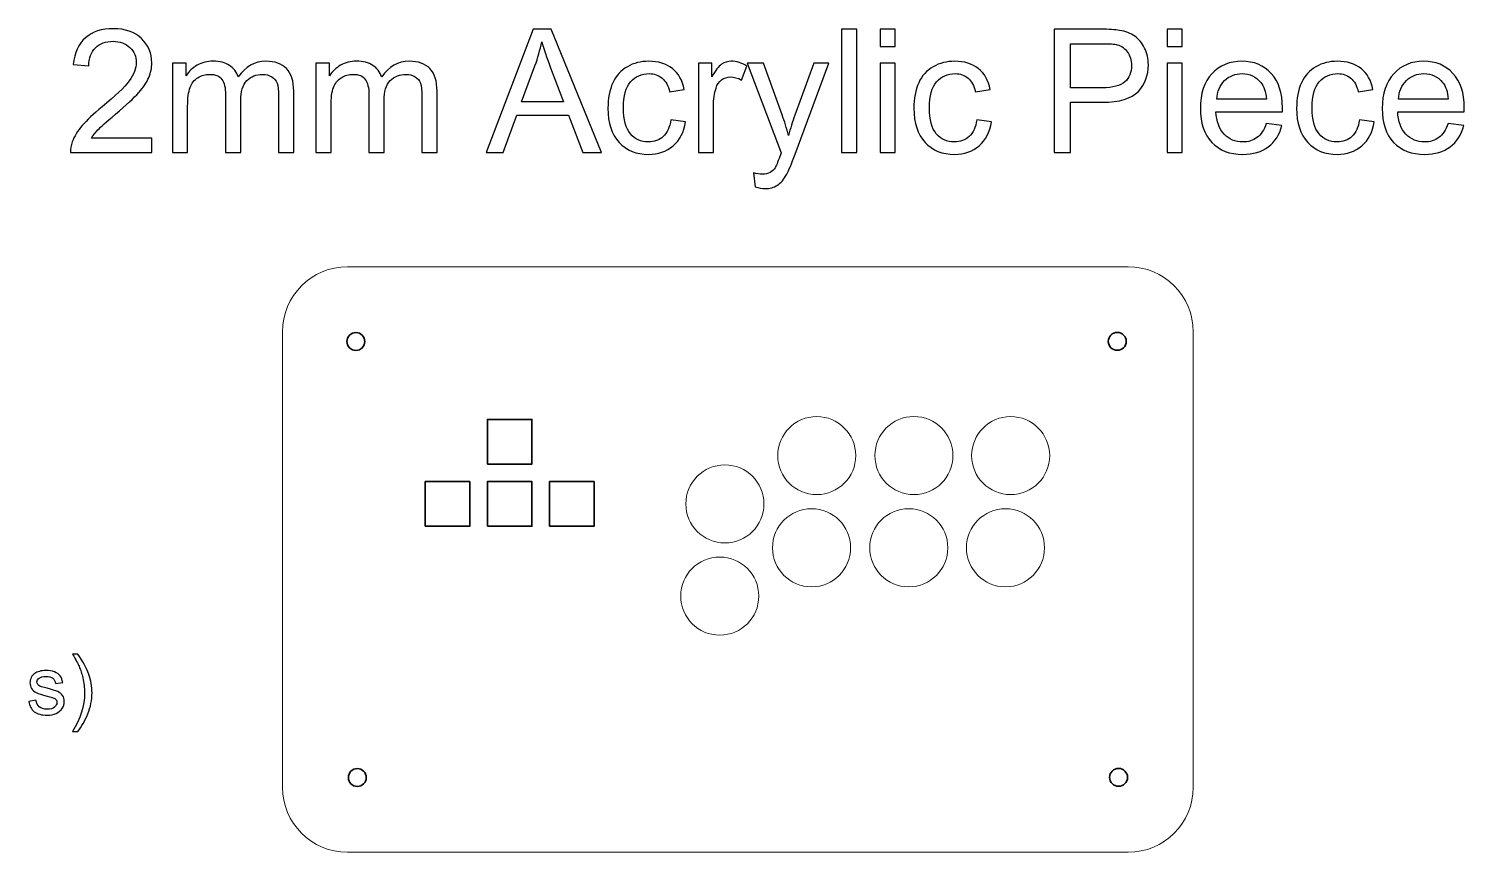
# Model space of a CAD drawing. Header units: millimetres. Extents: x 198 to 2216, y -826 to 151.
# Drawn here: x 1774.9 to 2216.2, y -102.1 to 151 of the extents above; entities that cross this region are included whole.
import ezdxf

# ---------------------------------------------------------------- set-up
doc = ezdxf.new("R2010")
doc.units = ezdxf.units.MM
doc.header["$MEASUREMENT"] = 0
doc.layers.add('Layer 1', color=7, linetype='Continuous')

msp = doc.modelspace()

# ---------------------------------------------------------------- linework, layer by layer
at = {"layer": 'Layer 1', "color": 250, "lineweight": 35}
for points in [[(1915.9252, 17.2053), (1929.6252, 17.2053), (1929.6252, 30.9053), (1915.9252, 30.9053), (1915.9252, 17.2053)], [(1896.8249, -1.895), (1910.5249, -1.895), (1910.5249, 11.805), (1896.8249, 11.805), (1896.8249, -1.895)], [(1915.9252, -1.895), (1929.6252, -1.895), (1929.6252, 11.805), (1915.9252, 11.805), (1915.9252, -1.895)], [(1935.0252, -1.895), (1948.7252, -1.895), (1948.7252, 11.805), (1935.0252, 11.805), (1935.0252, -1.895)]]:
    msp.add_lwpolyline(points, close=True, dxfattribs=at)
for centre in [(1875.5026, 54.8746), (2109.5521, 54.9146), (1875.942, -79.1504), (2109.9521, -79.0849)]:
    msp.add_ellipse(centre, major_axis=(0, 2.75), ratio=1, dxfattribs=at)
at = {"layer": 'Layer 1', "color": 250, "lineweight": 18}
for centre in [(2017.1638, 19.805), (2047.0433, 19.8175), (2076.7762, 19.805), (1988.936, 4.955), (2015.5786, -8.5207), (2045.4582, -8.5207), (2075.191, -8.5207), (1987.3508, -23.3707)]:
    msp.add_ellipse(centre, major_axis=(0, 12), ratio=1, dxfattribs=at)
at = {"layer": 'Layer 1', "color": 250}
for points, knots in [([(1812.824, 117.4194), (1812.824, 117.4194), (1812.824, 112.9744), (1812.824, 112.9744), (1812.824, 112.9744), (1787.7415, 112.9744), (1787.7415, 112.9744), (1787.7062, 114.0945), (1787.8914, 115.1704), (1788.2883, 116.2111), (1788.9321, 117.9133), (1789.964, 119.5978), (1791.3839, 121.247), (1792.8038, 122.8963), (1794.8323, 124.8013), (1797.4693, 126.962), (1801.5704, 130.3399), (1804.3573, 133.0122), (1805.8125, 134.9877), (1807.2766, 136.9633), (1808.0086, 138.833), (1808.0086, 140.5969), (1808.0086, 142.4402), (1807.3471, 143.9924), (1806.0242, 145.2624), (1804.7013, 146.5236), (1802.9727, 147.1586), (1800.8472, 147.1586), (1798.5982, 147.1586), (1796.7991, 146.4883), (1795.4497, 145.1478), (1794.1003, 143.816), (1793.4212, 141.9639), (1793.4036, 139.5915), (1793.4036, 139.5915), (1788.6411, 140.0677), (1788.6411, 140.0677), (1788.9674, 143.6308), (1790.2021, 146.3472), (1792.3364, 148.2169), (1794.4795, 150.0866), (1797.3459, 151.0215), (1800.953, 151.0215), (1804.5866, 151.0215), (1807.4706, 150.0161), (1809.5873, 147.9964), (1811.7127, 145.9768), (1812.7711, 143.4721), (1812.7711, 140.4911), (1812.7711, 138.9741), (1812.4624, 137.4837), (1811.8362, 136.0196), (1811.2189, 134.5468), (1810.187, 133.0034), (1808.7494, 131.3806), (1807.303, 129.7666), (1804.913, 127.5353), (1801.5792, 124.7131), (1798.7834, 122.3671), (1796.9843, 120.7796), (1796.1905, 119.9418), (1795.3968, 119.1039), (1794.7441, 118.2661), (1794.2238, 117.4194), (1794.2238, 117.4194), (1812.824, 117.4194), (1812.824, 117.4194)], [0, 0, 0, 0, 0.04545455, 0.04545455, 0.04545455, 0.09090909, 0.09090909, 0.09090909, 0.13636364, 0.13636364, 0.13636364, 0.18181818, 0.18181818, 0.18181818, 0.22727273, 0.22727273, 0.22727273, 0.27272727, 0.27272727, 0.27272727, 0.31818182, 0.31818182, 0.31818182, 0.36363636, 0.36363636, 0.36363636, 0.40909091, 0.40909091, 0.40909091, 0.45454545, 0.45454545, 0.45454545, 0.5, 0.5, 0.5, 0.54545455, 0.54545455, 0.54545455, 0.59090909, 0.59090909, 0.59090909, 0.63636364, 0.63636364, 0.63636364, 0.68181818, 0.68181818, 0.68181818, 0.72727273, 0.72727273, 0.72727273, 0.77272727, 0.77272727, 0.77272727, 0.81818182, 0.81818182, 0.81818182, 0.86363636, 0.86363636, 0.86363636, 0.90909091, 0.90909091, 0.90909091, 0.95454545, 0.95454545, 0.95454545, 1, 1, 1, 1]), ([(1915.5, 112.9744), (1915.5, 112.9744), (1930.0345, 150.8628), (1930.0345, 150.8628), (1930.0345, 150.8628), (1935.5466, 150.8628), (1935.5466, 150.8628), (1935.5466, 150.8628), (1950.9719, 112.9744), (1950.9719, 112.9744), (1950.9719, 112.9744), (1945.2657, 112.9744), (1945.2657, 112.9744), (1945.2657, 112.9744), (1940.8824, 124.4573), (1940.8824, 124.4573), (1940.8824, 124.4573), (1924.928, 124.4573), (1924.928, 124.4573), (1924.928, 124.4573), (1920.8182, 112.9744), (1920.8182, 112.9744), (1920.8182, 112.9744), (1915.5, 112.9744), (1915.5, 112.9744)], [0, 0, 0, 0, 0.125, 0.125, 0.125, 0.25, 0.25, 0.25, 0.375, 0.375, 0.375, 0.5, 0.5, 0.5, 0.625, 0.625, 0.625, 0.75, 0.75, 0.75, 0.875, 0.875, 0.875, 1, 1, 1, 1]), ([(2024.7994, 112.9744), (2024.7994, 112.9744), (2024.7994, 150.8628), (2024.7994, 150.8628), (2024.7994, 150.8628), (2029.456, 150.8628), (2029.456, 150.8628), (2029.456, 150.8628), (2029.456, 112.9744), (2029.456, 112.9744), (2029.456, 112.9744), (2024.7994, 112.9744), (2024.7994, 112.9744)], [0, 0, 0, 0, 0.25, 0.25, 0.25, 0.5, 0.5, 0.5, 0.75, 0.75, 0.75, 1, 1, 1, 1]), ([(2036.6615, 145.5711), (2036.6615, 145.5711), (2036.6615, 150.8628), (2036.6615, 150.8628), (2036.6615, 150.8628), (2041.3182, 150.8628), (2041.3182, 150.8628), (2041.3182, 150.8628), (2041.3182, 145.5711), (2041.3182, 145.5711), (2041.3182, 145.5711), (2036.6615, 145.5711), (2036.6615, 145.5711)], [0, 0, 0, 0, 0.25, 0.25, 0.25, 0.5, 0.5, 0.5, 0.75, 0.75, 0.75, 1, 1, 1, 1]), ([(2090.1602, 112.9744), (2090.1602, 112.9744), (2090.1602, 150.8628), (2090.1602, 150.8628), (2090.1602, 150.8628), (2104.4653, 150.8628), (2104.4653, 150.8628), (2106.9789, 150.8628), (2108.9015, 150.7393), (2110.2333, 150.5012), (2112.0942, 150.1925), (2113.6552, 149.6016), (2114.9164, 148.7373), (2116.1776, 147.8641), (2117.1918, 146.6471), (2117.9591, 145.086), (2118.7264, 143.525), (2119.1056, 141.8052), (2119.1056, 139.9266), (2119.1056, 136.7164), (2118.0826, 133.9911), (2116.0276, 131.7686), (2113.9815, 129.5373), (2110.2685, 128.4261), (2104.9063, 128.4261), (2104.9063, 128.4261), (2095.1873, 128.4261), (2095.1873, 128.4261), (2095.1873, 128.4261), (2095.1873, 112.9744), (2095.1873, 112.9744), (2095.1873, 112.9744), (2090.1602, 112.9744), (2090.1602, 112.9744)], [0, 0, 0, 0, 0.09090909, 0.09090909, 0.09090909, 0.18181818, 0.18181818, 0.18181818, 0.27272727, 0.27272727, 0.27272727, 0.36363636, 0.36363636, 0.36363636, 0.45454545, 0.45454545, 0.45454545, 0.54545455, 0.54545455, 0.54545455, 0.63636364, 0.63636364, 0.63636364, 0.72727273, 0.72727273, 0.72727273, 0.81818182, 0.81818182, 0.81818182, 0.90909091, 0.90909091, 0.90909091, 1, 1, 1, 1]), ([(2124.8735, 145.5711), (2124.8735, 145.5711), (2124.8735, 150.8628), (2124.8735, 150.8628), (2124.8735, 150.8628), (2129.5302, 150.8628), (2129.5302, 150.8628), (2129.5302, 150.8628), (2129.5302, 145.5711), (2129.5302, 145.5711), (2129.5302, 145.5711), (2124.8735, 145.5711), (2124.8735, 145.5711)], [0, 0, 0, 0, 0.25, 0.25, 0.25, 0.5, 0.5, 0.5, 0.75, 0.75, 0.75, 1, 1, 1, 1]), ([(1926.4009, 128.5319), (1926.4009, 128.5319), (1939.3125, 128.5319), (1939.3125, 128.5319), (1939.3125, 128.5319), (1935.3614, 139.0359), (1935.3614, 139.0359), (1934.1708, 142.2285), (1933.2712, 144.8655), (1932.645, 146.9469), (1932.1247, 144.4775), (1931.428, 142.0521), (1930.5548, 139.6532), (1930.5548, 139.6532), (1926.4009, 128.5319), (1926.4009, 128.5319)], [0, 0, 0, 0, 0.2, 0.2, 0.2, 0.4, 0.4, 0.4, 0.6, 0.6, 0.6, 0.8, 0.8, 0.8, 1, 1, 1, 1]), ([(2095.1873, 132.8711), (2095.1873, 132.8711), (2104.9769, 132.8711), (2104.9769, 132.8711), (2108.2224, 132.8711), (2110.5155, 133.4708), (2111.8825, 134.6791), (2113.2407, 135.8873), (2113.9198, 137.5807), (2113.9198, 139.7767), (2113.9198, 141.3554), (2113.5229, 142.7136), (2112.7203, 143.8425), (2111.9178, 144.9714), (2110.8594, 145.721), (2109.5542, 146.0826), (2108.7075, 146.3031), (2107.1464, 146.4178), (2104.8798, 146.4178), (2104.8798, 146.4178), (2095.1873, 146.4178), (2095.1873, 146.4178), (2095.1873, 146.4178), (2095.1873, 132.8711), (2095.1873, 132.8711)], [0, 0, 0, 0, 0.125, 0.125, 0.125, 0.25, 0.25, 0.25, 0.375, 0.375, 0.375, 0.5, 0.5, 0.5, 0.625, 0.625, 0.625, 0.75, 0.75, 0.75, 0.875, 0.875, 0.875, 1, 1, 1, 1]), ([(1819.1299, 112.9744), (1819.1299, 112.9744), (1819.1299, 140.4382), (1819.1299, 140.4382), (1819.1299, 140.4382), (1823.3103, 140.4382), (1823.3103, 140.4382), (1823.3103, 140.4382), (1823.3103, 136.5576), (1823.3103, 136.5576), (1824.1658, 137.8982), (1825.3123, 138.983), (1826.7411, 139.7943), (1828.1698, 140.6146), (1829.7926, 141.0203), (1831.6182, 141.0203), (1833.6467, 141.0203), (1835.3136, 140.5969), (1836.6101, 139.7591), (1837.9065, 138.9124), (1838.8237, 137.7394), (1839.3529, 136.2225), (1841.5401, 139.4239), (1844.3712, 141.0203), (1847.8637, 141.0203), (1850.5977, 141.0203), (1852.7055, 140.2706), (1854.1696, 138.7625), (1855.6424, 137.2543), (1856.3833, 134.9348), (1856.3833, 131.8039), (1856.3833, 131.8039), (1856.3833, 112.9744), (1856.3833, 112.9744), (1856.3833, 112.9744), (1851.7266, 112.9744), (1851.7266, 112.9744), (1851.7266, 112.9744), (1851.7266, 130.2605), (1851.7266, 130.2605), (1851.7266, 132.1126), (1851.5678, 133.4532), (1851.268, 134.2734), (1850.9681, 135.0936), (1850.4213, 135.7462), (1849.6187, 136.2489), (1848.825, 136.7516), (1847.8901, 136.9986), (1846.823, 136.9986), (1844.8827, 136.9986), (1843.2776, 136.3548), (1841.9987, 135.0759), (1840.7199, 133.7883), (1840.0849, 131.7334), (1840.0849, 128.9111), (1840.0849, 128.9111), (1840.0849, 112.9744), (1840.0849, 112.9744), (1840.0849, 112.9744), (1835.4282, 112.9744), (1835.4282, 112.9744), (1835.4282, 112.9744), (1835.4282, 130.7985), (1835.4282, 130.7985), (1835.4282, 132.8623), (1835.049, 134.4145), (1834.2905, 135.4464), (1833.5321, 136.4782), (1832.2885, 136.9986), (1830.5687, 136.9986), (1829.2634, 136.9986), (1828.0552, 136.6546), (1826.9439, 135.9667), (1825.8327, 135.2788), (1825.0301, 134.2734), (1824.5274, 132.9416), (1824.0335, 131.6187), (1823.7866, 129.7049), (1823.7866, 127.209), (1823.7866, 127.209), (1823.7866, 112.9744), (1823.7866, 112.9744), (1823.7866, 112.9744), (1819.1299, 112.9744), (1819.1299, 112.9744)], [0, 0, 0, 0, 0.03571429, 0.03571429, 0.03571429, 0.07142857, 0.07142857, 0.07142857, 0.10714286, 0.10714286, 0.10714286, 0.14285714, 0.14285714, 0.14285714, 0.17857143, 0.17857143, 0.17857143, 0.21428571, 0.21428571, 0.21428571, 0.25, 0.25, 0.25, 0.28571429, 0.28571429, 0.28571429, 0.32142857, 0.32142857, 0.32142857, 0.35714286, 0.35714286, 0.35714286, 0.39285714, 0.39285714, 0.39285714, 0.42857143, 0.42857143, 0.42857143, 0.46428571, 0.46428571, 0.46428571, 0.5, 0.5, 0.5, 0.53571429, 0.53571429, 0.53571429, 0.57142857, 0.57142857, 0.57142857, 0.60714286, 0.60714286, 0.60714286, 0.64285714, 0.64285714, 0.64285714, 0.67857143, 0.67857143, 0.67857143, 0.71428571, 0.71428571, 0.71428571, 0.75, 0.75, 0.75, 0.78571429, 0.78571429, 0.78571429, 0.82142857, 0.82142857, 0.82142857, 0.85714286, 0.85714286, 0.85714286, 0.89285714, 0.89285714, 0.89285714, 0.92857143, 0.92857143, 0.92857143, 0.96428571, 0.96428571, 0.96428571, 1, 1, 1, 1]), ([(1863.2095, 112.9744), (1863.2095, 112.9744), (1863.2095, 140.4382), (1863.2095, 140.4382), (1863.2095, 140.4382), (1867.3899, 140.4382), (1867.3899, 140.4382), (1867.3899, 140.4382), (1867.3899, 136.5576), (1867.3899, 136.5576), (1868.2454, 137.8982), (1869.3919, 138.983), (1870.8207, 139.7943), (1872.2494, 140.6146), (1873.8722, 141.0203), (1875.6978, 141.0203), (1877.7263, 141.0203), (1879.3932, 140.5969), (1880.6897, 139.7591), (1881.9861, 138.9124), (1882.9033, 137.7394), (1883.4325, 136.2225), (1885.6197, 139.4239), (1888.4508, 141.0203), (1891.9433, 141.0203), (1894.6773, 141.0203), (1896.7851, 140.2706), (1898.2492, 138.7625), (1899.722, 137.2543), (1900.4629, 134.9348), (1900.4629, 131.8039), (1900.4629, 131.8039), (1900.4629, 112.9744), (1900.4629, 112.9744), (1900.4629, 112.9744), (1895.8062, 112.9744), (1895.8062, 112.9744), (1895.8062, 112.9744), (1895.8062, 130.2605), (1895.8062, 130.2605), (1895.8062, 132.1126), (1895.6474, 133.4532), (1895.3476, 134.2734), (1895.0477, 135.0936), (1894.5009, 135.7462), (1893.6983, 136.2489), (1892.9046, 136.7516), (1891.9697, 136.9986), (1890.9026, 136.9986), (1888.9623, 136.9986), (1887.3572, 136.3548), (1886.0783, 135.0759), (1884.7995, 133.7883), (1884.1645, 131.7334), (1884.1645, 128.9111), (1884.1645, 128.9111), (1884.1645, 112.9744), (1884.1645, 112.9744), (1884.1645, 112.9744), (1879.5078, 112.9744), (1879.5078, 112.9744), (1879.5078, 112.9744), (1879.5078, 130.7985), (1879.5078, 130.7985), (1879.5078, 132.8623), (1879.1286, 134.4145), (1878.3701, 135.4464), (1877.6117, 136.4782), (1876.3681, 136.9986), (1874.6483, 136.9986), (1873.343, 136.9986), (1872.1348, 136.6546), (1871.0235, 135.9667), (1869.9123, 135.2788), (1869.1097, 134.2734), (1868.607, 132.9416), (1868.1131, 131.6187), (1867.8662, 129.7049), (1867.8662, 127.209), (1867.8662, 127.209), (1867.8662, 112.9744), (1867.8662, 112.9744), (1867.8662, 112.9744), (1863.2095, 112.9744), (1863.2095, 112.9744)], [0, 0, 0, 0, 0.03571429, 0.03571429, 0.03571429, 0.07142857, 0.07142857, 0.07142857, 0.10714286, 0.10714286, 0.10714286, 0.14285714, 0.14285714, 0.14285714, 0.17857143, 0.17857143, 0.17857143, 0.21428571, 0.21428571, 0.21428571, 0.25, 0.25, 0.25, 0.28571429, 0.28571429, 0.28571429, 0.32142857, 0.32142857, 0.32142857, 0.35714286, 0.35714286, 0.35714286, 0.39285714, 0.39285714, 0.39285714, 0.42857143, 0.42857143, 0.42857143, 0.46428571, 0.46428571, 0.46428571, 0.5, 0.5, 0.5, 0.53571429, 0.53571429, 0.53571429, 0.57142857, 0.57142857, 0.57142857, 0.60714286, 0.60714286, 0.60714286, 0.64285714, 0.64285714, 0.64285714, 0.67857143, 0.67857143, 0.67857143, 0.71428571, 0.71428571, 0.71428571, 0.75, 0.75, 0.75, 0.78571429, 0.78571429, 0.78571429, 0.82142857, 0.82142857, 0.82142857, 0.85714286, 0.85714286, 0.85714286, 0.89285714, 0.89285714, 0.89285714, 0.92857143, 0.92857143, 0.92857143, 0.96428571, 0.96428571, 0.96428571, 1, 1, 1, 1]), ([(1972.3061, 123.0286), (1972.3061, 123.0286), (1976.8569, 122.3936), (1976.8569, 122.3936), (1976.3542, 119.2627), (1975.0842, 116.8197), (1973.0293, 115.047), (1970.9743, 113.2743), (1968.4431, 112.3923), (1965.4534, 112.3923), (1961.7051, 112.3923), (1958.6888, 113.6182), (1956.4134, 116.07), (1954.1292, 118.5218), (1952.9915, 122.032), (1952.9915, 126.6004), (1952.9915, 129.5638), (1953.4854, 132.1479), (1954.4643, 134.3704), (1955.4433, 136.5841), (1956.9338, 138.2509), (1958.9446, 139.3534), (1960.9466, 140.4646), (1963.125, 141.0203), (1965.4886, 141.0203), (1968.4608, 141.0203), (1970.9038, 140.2706), (1972.7911, 138.7625), (1974.6873, 137.2543), (1975.9044, 135.1112), (1976.4336, 132.3419), (1976.4336, 132.3419), (1971.9356, 131.654), (1971.9356, 131.654), (1971.5035, 133.4973), (1970.745, 134.8819), (1969.6426, 135.8168), (1968.549, 136.7428), (1967.2261, 137.2102), (1965.6738, 137.2102), (1963.3279, 137.2102), (1961.4229, 136.3724), (1959.95, 134.6967), (1958.486, 133.0122), (1957.754, 130.3664), (1957.754, 126.7327), (1957.754, 123.0462), (1958.4595, 120.3739), (1959.8706, 118.707), (1961.2906, 117.0402), (1963.1338, 116.2023), (1965.4004, 116.2023), (1967.2349, 116.2023), (1968.7606, 116.7579), (1969.9777, 117.878), (1971.2036, 118.9893), (1971.9797, 120.7091), (1972.3061, 123.0286)], [0, 0, 0, 0, 0.05263158, 0.05263158, 0.05263158, 0.10526316, 0.10526316, 0.10526316, 0.15789474, 0.15789474, 0.15789474, 0.21052632, 0.21052632, 0.21052632, 0.26315789, 0.26315789, 0.26315789, 0.31578947, 0.31578947, 0.31578947, 0.36842105, 0.36842105, 0.36842105, 0.42105263, 0.42105263, 0.42105263, 0.47368421, 0.47368421, 0.47368421, 0.52631579, 0.52631579, 0.52631579, 0.57894737, 0.57894737, 0.57894737, 0.63157895, 0.63157895, 0.63157895, 0.68421053, 0.68421053, 0.68421053, 0.73684211, 0.73684211, 0.73684211, 0.78947368, 0.78947368, 0.78947368, 0.84210526, 0.84210526, 0.84210526, 0.89473684, 0.89473684, 0.89473684, 0.94736842, 0.94736842, 0.94736842, 1, 1, 1, 1]), ([(1980.7727, 112.9744), (1980.7727, 112.9744), (1980.7727, 140.4382), (1980.7727, 140.4382), (1980.7727, 140.4382), (1984.9531, 140.4382), (1984.9531, 140.4382), (1984.9531, 140.4382), (1984.9531, 136.2313), (1984.9531, 136.2313), (1986.0203, 138.1804), (1987.008, 139.468), (1987.9164, 140.0854), (1988.8248, 140.7116), (1989.8214, 141.0203), (1990.9062, 141.0203), (1992.4761, 141.0203), (1994.0724, 140.5264), (1995.6952, 139.5474), (1995.6952, 139.5474), (1994.0371, 135.2523), (1994.0371, 135.2523), (1992.9082, 135.8873), (1991.7794, 136.2048), (1990.6505, 136.2048), (1989.6362, 136.2048), (1988.7278, 135.8962), (1987.9253, 135.2876), (1987.1227, 134.6791), (1986.5494, 133.8324), (1986.2055, 132.7476), (1985.6851, 131.0984), (1985.4294, 129.2904), (1985.4294, 127.3236), (1985.4294, 127.3236), (1985.4294, 112.9744), (1985.4294, 112.9744), (1985.4294, 112.9744), (1980.7727, 112.9744), (1980.7727, 112.9744)], [0, 0, 0, 0, 0.07692308, 0.07692308, 0.07692308, 0.15384615, 0.15384615, 0.15384615, 0.23076923, 0.23076923, 0.23076923, 0.30769231, 0.30769231, 0.30769231, 0.38461538, 0.38461538, 0.38461538, 0.46153846, 0.46153846, 0.46153846, 0.53846154, 0.53846154, 0.53846154, 0.61538462, 0.61538462, 0.61538462, 0.69230769, 0.69230769, 0.69230769, 0.76923077, 0.76923077, 0.76923077, 0.84615385, 0.84615385, 0.84615385, 0.92307692, 0.92307692, 0.92307692, 1, 1, 1, 1]), ([(1998.2352, 102.4175), (1998.2352, 102.4175), (1997.7061, 106.7214), (1997.7061, 106.7214), (1998.7291, 106.448), (1999.6111, 106.3069), (2000.3695, 106.3069), (2001.4102, 106.3069), (2002.2393, 106.4833), (2002.8566, 106.8272), (2003.4828, 107.1712), (2003.9943, 107.6563), (2004.3912, 108.2736), (2004.6823, 108.7411), (2005.1585, 109.8964), (2005.8111, 111.7485), (2005.8993, 112.0043), (2006.0316, 112.3835), (2006.2257, 112.8862), (2006.2257, 112.8862), (1995.8011, 140.4382), (1995.8011, 140.4382), (1995.8011, 140.4382), (2000.7752, 140.4382), (2000.7752, 140.4382), (2000.7752, 140.4382), (2006.5079, 124.5808), (2006.5079, 124.5808), (2007.2575, 122.5788), (2007.919, 120.4621), (2008.5099, 118.2396), (2009.0479, 120.3298), (2009.6829, 122.3936), (2010.4237, 124.422), (2010.4237, 124.422), (2016.2798, 140.4382), (2016.2798, 140.4382), (2016.2798, 140.4382), (2020.9277, 140.4382), (2020.9277, 140.4382), (2020.9277, 140.4382), (2010.5472, 112.4981), (2010.5472, 112.4981), (2009.4271, 109.4907), (2008.554, 107.427), (2007.9278, 106.2893), (2007.0988, 104.7635), (2006.1463, 103.6434), (2005.0791, 102.929), (2004.0032, 102.2147), (2002.7243, 101.8619), (2001.2427, 101.8619), (2000.3431, 101.8619), (1999.3377, 102.0471), (1998.2352, 102.4175)], [0, 0, 0, 0, 0.05555556, 0.05555556, 0.05555556, 0.11111111, 0.11111111, 0.11111111, 0.16666667, 0.16666667, 0.16666667, 0.22222222, 0.22222222, 0.22222222, 0.27777778, 0.27777778, 0.27777778, 0.33333333, 0.33333333, 0.33333333, 0.38888889, 0.38888889, 0.38888889, 0.44444444, 0.44444444, 0.44444444, 0.5, 0.5, 0.5, 0.55555556, 0.55555556, 0.55555556, 0.61111111, 0.61111111, 0.61111111, 0.66666667, 0.66666667, 0.66666667, 0.72222222, 0.72222222, 0.72222222, 0.77777778, 0.77777778, 0.77777778, 0.83333333, 0.83333333, 0.83333333, 0.88888889, 0.88888889, 0.88888889, 0.94444444, 0.94444444, 0.94444444, 1, 1, 1, 1]), ([(2036.6615, 112.9744), (2036.6615, 112.9744), (2036.6615, 140.4382), (2036.6615, 140.4382), (2036.6615, 140.4382), (2041.3182, 140.4382), (2041.3182, 140.4382), (2041.3182, 140.4382), (2041.3182, 112.9744), (2041.3182, 112.9744), (2041.3182, 112.9744), (2036.6615, 112.9744), (2036.6615, 112.9744)], [0, 0, 0, 0, 0.25, 0.25, 0.25, 0.5, 0.5, 0.5, 0.75, 0.75, 0.75, 1, 1, 1, 1]), ([(2066.3566, 123.0286), (2066.3566, 123.0286), (2070.9074, 122.3936), (2070.9074, 122.3936), (2070.4047, 119.2627), (2069.1347, 116.8197), (2067.0798, 115.047), (2065.0248, 113.2743), (2062.4936, 112.3923), (2059.5039, 112.3923), (2055.7556, 112.3923), (2052.7393, 113.6182), (2050.4639, 116.07), (2048.1797, 118.5218), (2047.042, 122.032), (2047.042, 126.6004), (2047.042, 129.5638), (2047.5359, 132.1479), (2048.5148, 134.3704), (2049.4938, 136.5841), (2050.9843, 138.2509), (2052.9951, 139.3534), (2054.9971, 140.4646), (2057.1755, 141.0203), (2059.5391, 141.0203), (2062.5113, 141.0203), (2064.9543, 140.2706), (2066.8416, 138.7625), (2068.7378, 137.2543), (2069.9549, 135.1112), (2070.4841, 132.3419), (2070.4841, 132.3419), (2065.9861, 131.654), (2065.9861, 131.654), (2065.554, 133.4973), (2064.7955, 134.8819), (2063.6931, 135.8168), (2062.5995, 136.7428), (2061.2766, 137.2102), (2059.7243, 137.2102), (2057.3784, 137.2102), (2055.4734, 136.3724), (2054.0005, 134.6967), (2052.5365, 133.0122), (2051.8045, 130.3664), (2051.8045, 126.7327), (2051.8045, 123.0462), (2052.51, 120.3739), (2053.9211, 118.707), (2055.3411, 117.0402), (2057.1843, 116.2023), (2059.4509, 116.2023), (2061.2854, 116.2023), (2062.8111, 116.7579), (2064.0282, 117.878), (2065.2541, 118.9893), (2066.0302, 120.7091), (2066.3566, 123.0286)], [0, 0, 0, 0, 0.05263158, 0.05263158, 0.05263158, 0.10526316, 0.10526316, 0.10526316, 0.15789474, 0.15789474, 0.15789474, 0.21052632, 0.21052632, 0.21052632, 0.26315789, 0.26315789, 0.26315789, 0.31578947, 0.31578947, 0.31578947, 0.36842105, 0.36842105, 0.36842105, 0.42105263, 0.42105263, 0.42105263, 0.47368421, 0.47368421, 0.47368421, 0.52631579, 0.52631579, 0.52631579, 0.57894737, 0.57894737, 0.57894737, 0.63157895, 0.63157895, 0.63157895, 0.68421053, 0.68421053, 0.68421053, 0.73684211, 0.73684211, 0.73684211, 0.78947368, 0.78947368, 0.78947368, 0.84210526, 0.84210526, 0.84210526, 0.89473684, 0.89473684, 0.89473684, 0.94736842, 0.94736842, 0.94736842, 1, 1, 1, 1]), ([(2124.8735, 112.9744), (2124.8735, 112.9744), (2124.8735, 140.4382), (2124.8735, 140.4382), (2124.8735, 140.4382), (2129.5302, 140.4382), (2129.5302, 140.4382), (2129.5302, 140.4382), (2129.5302, 112.9744), (2129.5302, 112.9744), (2129.5302, 112.9744), (2124.8735, 112.9744), (2124.8735, 112.9744)], [0, 0, 0, 0, 0.25, 0.25, 0.25, 0.5, 0.5, 0.5, 0.75, 0.75, 0.75, 1, 1, 1, 1]), ([(2155.3623, 121.8644), (2155.3623, 121.8644), (2160.1777, 121.2294), (2160.1777, 121.2294), (2159.4281, 118.4336), (2158.0258, 116.2552), (2155.9797, 114.7118), (2153.9336, 113.1684), (2151.323, 112.3923), (2148.1392, 112.3923), (2144.1352, 112.3923), (2140.9602, 113.627), (2138.6142, 116.0965), (2136.2682, 118.5571), (2135.0952, 122.0232), (2135.0952, 126.477), (2135.0952, 131.0807), (2136.277, 134.6614), (2138.6495, 137.2014), (2141.0219, 139.7502), (2144.0999, 141.0203), (2147.8834, 141.0203), (2151.5435, 141.0203), (2154.5333, 139.7767), (2156.8528, 137.2808), (2159.1723, 134.7849), (2160.3365, 131.2748), (2160.3365, 126.7504), (2160.3365, 126.477), (2160.3277, 126.0625), (2160.31, 125.5157), (2160.31, 125.5157), (2139.8577, 125.5157), (2139.8577, 125.5157), (2140.0341, 122.5082), (2140.8808, 120.1975), (2142.4154, 118.6012), (2143.9411, 117.0049), (2145.8549, 116.2023), (2148.1392, 116.2023), (2149.8413, 116.2023), (2151.2965, 116.6521), (2152.496, 117.5517), (2153.7043, 118.4513), (2154.6568, 119.8888), (2155.3623, 121.8644)], [0, 0, 0, 0, 0.06666667, 0.06666667, 0.06666667, 0.13333333, 0.13333333, 0.13333333, 0.2, 0.2, 0.2, 0.26666667, 0.26666667, 0.26666667, 0.33333333, 0.33333333, 0.33333333, 0.4, 0.4, 0.4, 0.46666667, 0.46666667, 0.46666667, 0.53333333, 0.53333333, 0.53333333, 0.6, 0.6, 0.6, 0.66666667, 0.66666667, 0.66666667, 0.73333333, 0.73333333, 0.73333333, 0.8, 0.8, 0.8, 0.86666667, 0.86666667, 0.86666667, 0.93333333, 0.93333333, 0.93333333, 1, 1, 1, 1]), ([(2140.1223, 129.3257), (2140.1223, 129.3257), (2155.4152, 129.3257), (2155.4152, 129.3257), (2155.2124, 131.6364), (2154.6215, 133.365), (2153.6602, 134.5203), (2152.1873, 136.3107), (2150.2647, 137.2102), (2147.9099, 137.2102), (2145.7756, 137.2102), (2143.9852, 136.4959), (2142.53, 135.0671), (2141.0836, 133.6384), (2140.2811, 131.7246), (2140.1223, 129.3257)], [0, 0, 0, 0, 0.2, 0.2, 0.2, 0.4, 0.4, 0.4, 0.6, 0.6, 0.6, 0.8, 0.8, 0.8, 1, 1, 1, 1]), ([(2183.9991, 123.0286), (2183.9991, 123.0286), (2188.5499, 122.3936), (2188.5499, 122.3936), (2188.0472, 119.2627), (2186.7772, 116.8197), (2184.7223, 115.047), (2182.6673, 113.2743), (2180.1361, 112.3923), (2177.1464, 112.3923), (2173.3981, 112.3923), (2170.3818, 113.6182), (2168.1064, 116.07), (2165.8222, 118.5218), (2164.6845, 122.032), (2164.6845, 126.6004), (2164.6845, 129.5638), (2165.1784, 132.1479), (2166.1573, 134.3704), (2167.1363, 136.5841), (2168.6268, 138.2509), (2170.6376, 139.3534), (2172.6396, 140.4646), (2174.818, 141.0203), (2177.1816, 141.0203), (2180.1538, 141.0203), (2182.5968, 140.2706), (2184.4841, 138.7625), (2186.3803, 137.2543), (2187.5974, 135.1112), (2188.1266, 132.3419), (2188.1266, 132.3419), (2183.6286, 131.654), (2183.6286, 131.654), (2183.1965, 133.4973), (2182.438, 134.8819), (2181.3356, 135.8168), (2180.242, 136.7428), (2178.9191, 137.2102), (2177.3668, 137.2102), (2175.0209, 137.2102), (2173.1159, 136.3724), (2171.643, 134.6967), (2170.179, 133.0122), (2169.447, 130.3664), (2169.447, 126.7327), (2169.447, 123.0462), (2170.1525, 120.3739), (2171.5636, 118.707), (2172.9836, 117.0402), (2174.8268, 116.2023), (2177.0934, 116.2023), (2178.9279, 116.2023), (2180.4536, 116.7579), (2181.6707, 117.878), (2182.8966, 118.9893), (2183.6727, 120.7091), (2183.9991, 123.0286)], [0, 0, 0, 0, 0.05263158, 0.05263158, 0.05263158, 0.10526316, 0.10526316, 0.10526316, 0.15789474, 0.15789474, 0.15789474, 0.21052632, 0.21052632, 0.21052632, 0.26315789, 0.26315789, 0.26315789, 0.31578947, 0.31578947, 0.31578947, 0.36842105, 0.36842105, 0.36842105, 0.42105263, 0.42105263, 0.42105263, 0.47368421, 0.47368421, 0.47368421, 0.52631579, 0.52631579, 0.52631579, 0.57894737, 0.57894737, 0.57894737, 0.63157895, 0.63157895, 0.63157895, 0.68421053, 0.68421053, 0.68421053, 0.73684211, 0.73684211, 0.73684211, 0.78947368, 0.78947368, 0.78947368, 0.84210526, 0.84210526, 0.84210526, 0.89473684, 0.89473684, 0.89473684, 0.94736842, 0.94736842, 0.94736842, 1, 1, 1, 1]), ([(2211.2511, 121.8644), (2211.2511, 121.8644), (2216.0665, 121.2294), (2216.0665, 121.2294), (2215.3169, 118.4336), (2213.9146, 116.2552), (2211.8685, 114.7118), (2209.8224, 113.1684), (2207.2118, 112.3923), (2204.028, 112.3923), (2200.024, 112.3923), (2196.849, 113.627), (2194.503, 116.0965), (2192.157, 118.5571), (2190.984, 122.0232), (2190.984, 126.477), (2190.984, 131.0807), (2192.1658, 134.6614), (2194.5383, 137.2014), (2196.9107, 139.7502), (2199.9887, 141.0203), (2203.7722, 141.0203), (2207.4323, 141.0203), (2210.4221, 139.7767), (2212.7416, 137.2808), (2215.0611, 134.7849), (2216.2253, 131.2748), (2216.2253, 126.7504), (2216.2253, 126.477), (2216.2165, 126.0625), (2216.1988, 125.5157), (2216.1988, 125.5157), (2195.7465, 125.5157), (2195.7465, 125.5157), (2195.9229, 122.5082), (2196.7696, 120.1975), (2198.3042, 118.6012), (2199.8299, 117.0049), (2201.7437, 116.2023), (2204.028, 116.2023), (2205.7301, 116.2023), (2207.1853, 116.6521), (2208.3848, 117.5517), (2209.5931, 118.4513), (2210.5456, 119.8888), (2211.2511, 121.8644)], [0, 0, 0, 0, 0.06666667, 0.06666667, 0.06666667, 0.13333333, 0.13333333, 0.13333333, 0.2, 0.2, 0.2, 0.26666667, 0.26666667, 0.26666667, 0.33333333, 0.33333333, 0.33333333, 0.4, 0.4, 0.4, 0.46666667, 0.46666667, 0.46666667, 0.53333333, 0.53333333, 0.53333333, 0.6, 0.6, 0.6, 0.66666667, 0.66666667, 0.66666667, 0.73333333, 0.73333333, 0.73333333, 0.8, 0.8, 0.8, 0.86666667, 0.86666667, 0.86666667, 0.93333333, 0.93333333, 0.93333333, 1, 1, 1, 1]), ([(2196.0111, 129.3257), (2196.0111, 129.3257), (2211.304, 129.3257), (2211.304, 129.3257), (2211.1012, 131.6364), (2210.5103, 133.365), (2209.549, 134.5203), (2208.0761, 136.3107), (2206.1535, 137.2102), (2203.7987, 137.2102), (2201.6644, 137.2102), (2199.874, 136.4959), (2198.4188, 135.0671), (2196.9724, 133.6384), (2196.1699, 131.7246), (2196.0111, 129.3257)], [0, 0, 0, 0, 0.2, 0.2, 0.2, 0.4, 0.4, 0.4, 0.6, 0.6, 0.6, 0.8, 0.8, 0.8, 1, 1, 1, 1]), ([(1789.9895, -65.0319), (1789.9895, -65.0319), (1788.3893, -65.0319), (1788.3893, -65.0319), (1790.8616, -61.0653), (1792.0977, -57.0944), (1792.0977, -53.1193), (1792.0977, -51.5657), (1791.9199, -50.0247), (1791.5643, -48.4965), (1791.2849, -47.2561), (1790.8912, -46.0666), (1790.3874, -44.9236), (1790.0657, -44.1827), (1789.3968, -42.9424), (1788.3893, -41.2067), (1788.3893, -41.2067), (1789.9895, -41.2067), (1789.9895, -41.2067), (1791.5389, -43.281), (1792.6861, -45.3638), (1793.4312, -47.4551), (1794.0662, -49.2543), (1794.3837, -51.1381), (1794.3837, -53.1066), (1794.3837, -55.3376), (1793.9561, -57.4966), (1793.101, -59.5794), (1792.2501, -61.6622), (1791.2129, -63.4783), (1789.9895, -65.0319)], [0, 0, 0, 0, 0.1, 0.1, 0.1, 0.2, 0.2, 0.2, 0.3, 0.3, 0.3, 0.4, 0.4, 0.4, 0.5, 0.5, 0.5, 0.6, 0.6, 0.6, 0.7, 0.7, 0.7, 0.8, 0.8, 0.8, 0.9, 0.9, 0.9, 1, 1, 1, 1]), ([(1774.9273, -55.7609), (1774.9273, -55.7609), (1777.1371, -55.4053), (1777.1371, -55.4053), (1777.2599, -56.2901), (1777.607, -56.9674), (1778.1743, -57.4415), (1778.7415, -57.9114), (1779.5374, -58.1485), (1780.5534, -58.1485), (1781.5821, -58.1485), (1782.3441, -57.9411), (1782.8436, -57.522), (1783.3389, -57.1071), (1783.5887, -56.616), (1783.5887, -56.053), (1783.5887, -55.5492), (1783.3643, -55.1513), (1782.9198, -54.8634), (1782.6066, -54.6645), (1781.8446, -54.4147), (1780.6338, -54.1057), (1778.9998, -53.695), (1777.8695, -53.3394), (1777.2345, -53.0389), (1776.6037, -52.7341), (1776.1253, -52.3192), (1775.7994, -51.7858), (1775.4734, -51.2566), (1775.3083, -50.6682), (1775.3083, -50.0247), (1775.3083, -49.4363), (1775.4438, -48.8944), (1775.7105, -48.3949), (1775.9814, -47.8954), (1776.3455, -47.4805), (1776.8069, -47.1503), (1777.154, -46.8963), (1777.6282, -46.6804), (1778.2251, -46.5026), (1778.8262, -46.3248), (1779.4654, -46.2359), (1780.1512, -46.2359), (1781.1842, -46.2359), (1782.0901, -46.3841), (1782.869, -46.6846), (1783.6522, -46.981), (1784.2279, -47.3874), (1784.6005, -47.8954), (1784.9688, -48.4076), (1785.227, -49.0892), (1785.3667, -49.9443), (1785.3667, -49.9443), (1783.1823, -50.2491), (1783.1823, -50.2491), (1783.0849, -49.5633), (1782.7971, -49.0257), (1782.3229, -48.6404), (1781.8488, -48.2552), (1781.1799, -48.0647), (1780.3121, -48.0647), (1779.2919, -48.0647), (1778.5595, -48.234), (1778.1235, -48.5727), (1777.6874, -48.9114), (1777.4673, -49.3093), (1777.4673, -49.7623), (1777.4673, -50.0501), (1777.5562, -50.3126), (1777.7382, -50.5454), (1777.9203, -50.7825), (1778.2039, -50.9815), (1778.5934, -51.1381), (1778.8177, -51.2228), (1779.4697, -51.4133), (1780.5619, -51.7096), (1782.1367, -52.1287), (1783.2373, -52.4758), (1783.8639, -52.7425), (1784.4904, -53.0092), (1784.9815, -53.4029), (1785.3371, -53.9109), (1785.6969, -54.4232), (1785.8747, -55.0582), (1785.8747, -55.8202), (1785.8747, -56.561), (1785.6588, -57.2595), (1785.2228, -57.9157), (1784.7867, -58.5718), (1784.1602, -59.0798), (1783.3432, -59.4397), (1782.5219, -59.7995), (1781.5948, -59.9773), (1780.5619, -59.9773), (1778.8516, -59.9773), (1777.5435, -59.6217), (1776.646, -58.9147), (1775.7486, -58.2035), (1775.1771, -57.1537), (1774.9273, -55.7609)], [0, 0, 0, 0, 0.03030303, 0.03030303, 0.03030303, 0.06060606, 0.06060606, 0.06060606, 0.09090909, 0.09090909, 0.09090909, 0.12121212, 0.12121212, 0.12121212, 0.15151515, 0.15151515, 0.15151515, 0.18181818, 0.18181818, 0.18181818, 0.21212121, 0.21212121, 0.21212121, 0.24242424, 0.24242424, 0.24242424, 0.27272727, 0.27272727, 0.27272727, 0.3030303, 0.3030303, 0.3030303, 0.33333333, 0.33333333, 0.33333333, 0.36363636, 0.36363636, 0.36363636, 0.39393939, 0.39393939, 0.39393939, 0.42424242, 0.42424242, 0.42424242, 0.45454545, 0.45454545, 0.45454545, 0.48484848, 0.48484848, 0.48484848, 0.51515152, 0.51515152, 0.51515152, 0.54545455, 0.54545455, 0.54545455, 0.57575758, 0.57575758, 0.57575758, 0.60606061, 0.60606061, 0.60606061, 0.63636364, 0.63636364, 0.63636364, 0.66666667, 0.66666667, 0.66666667, 0.6969697, 0.6969697, 0.6969697, 0.72727273, 0.72727273, 0.72727273, 0.75757576, 0.75757576, 0.75757576, 0.78787879, 0.78787879, 0.78787879, 0.81818182, 0.81818182, 0.81818182, 0.84848485, 0.84848485, 0.84848485, 0.87878788, 0.87878788, 0.87878788, 0.90909091, 0.90909091, 0.90909091, 0.93939394, 0.93939394, 0.93939394, 0.96969697, 0.96969697, 0.96969697, 1, 1, 1, 1])]:
    msp.add_open_spline(points, degree=3, knots=knots, dxfattribs=at)
at = {"layer": 'Layer 1', "color": 250, "lineweight": 18}
msp.add_open_spline([(1872.9221, 77.8781), (1872.9221, 77.8781), (2112.922, 77.8781), (2112.922, 77.8781), (2123.922, 77.8781), (2132.922, 68.8781), (2132.922, 57.8782), (2132.922, 57.8782), (2132.922, -82.122), (2132.922, -82.122), (2132.922, -93.1219), (2123.922, -102.1219), (2112.922, -102.1219), (2112.922, -102.1219), (1872.9221, -102.1219), (1872.9221, -102.1219), (1861.922, -102.1219), (1852.922, -93.1219), (1852.922, -82.122), (1852.922, -82.122), (1852.922, 57.8782), (1852.922, 57.8782), (1852.922, 68.8781), (1861.922, 77.8781), (1872.9221, 77.8781)], degree=3, knots=[0, 0, 0, 0, 0.125, 0.125, 0.125, 0.25, 0.25, 0.25, 0.375, 0.375, 0.375, 0.5, 0.5, 0.5, 0.625, 0.625, 0.625, 0.75, 0.75, 0.75, 0.875, 0.875, 0.875, 1, 1, 1, 1], dxfattribs=at)

doc.saveas('drawing.dxf')
